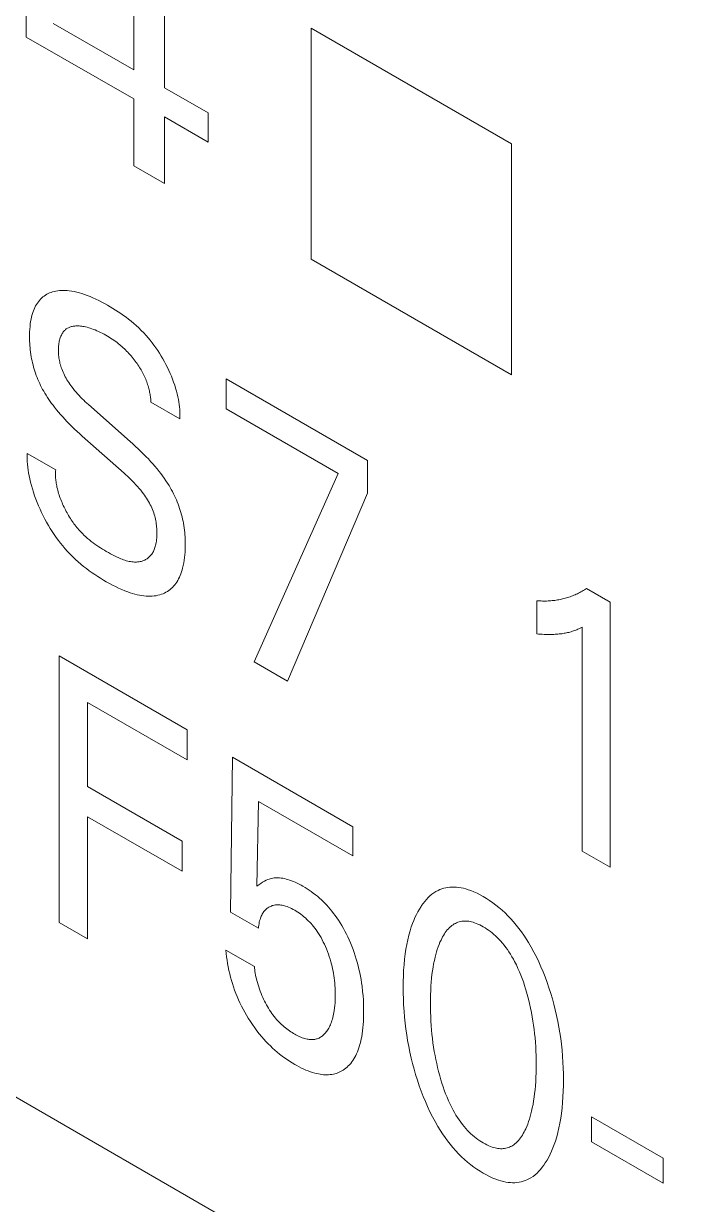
# Model space of a CAD drawing. Header units: inches. Extents: x 67248 to 85686, y -40174 to -31152.
# Drawn here: x 75388.51 to 75391.81, y -37971.62 to -37965.76 of the extents above; entities that cross this region are included whole.
import ezdxf

# ---------------------------------------------------------------- set-up
doc = ezdxf.new("R2010")
doc.units = ezdxf.units.IN
doc.header["$MEASUREMENT"] = 0

# ---------------------------------------------------------------- blocks, each defined once
blk = doc.blocks.new('ET200S')
at = {"lineweight": 0}
for p, q in [((90.3348, -36.8645), (90.3348, -37.6492)), ((90.1927, -37.5672), (90.1927, -36.957)), ((89.6996, -37.4162), (89.6996, -37.2686)), ((89.8236, -37.3541), (90.1927, -37.5672)), ((91.927, -37.9062), (91.0078, -37.3755)), ((91.0078, -37.3755), (91.0078, -38.437)), ((90.1927, -37.7009), (89.6996, -37.4162)), ((90.1927, -38.0073), (90.1927, -37.7009)), ((90.3348, -37.6492), (90.5355, -37.7651)), ((90.5355, -37.8988), (90.3348, -37.7829)), ((90.3348, -37.7829), (90.3348, -38.0893)), ((90.5355, -37.7651), (90.5355, -37.8988)), ((91.927, -38.9677), (91.927, -37.9062)), ((90.3348, -38.0893), (90.1927, -38.0073)), ((91.0078, -38.437), (91.927, -38.9677)), ((90.617, -38.987), (91.2658, -39.3616)), ((90.617, -39.1242), (90.617, -38.987)), ((89.9851, -39.1048), (90.1772, -39.2748)), ((90.4045, -39.1708), (90.2719, -39.0942)), ((91.1311, -39.421), (90.617, -39.1242)), ((90.1488, -39.4198), (89.9567, -39.2499)), ((89.7036, -39.3295), (89.8349, -39.4053)), ((91.2658, -39.3616), (91.2658, -39.5118)), ((90.7462, -40.2864), (91.1311, -39.421)), ((91.2658, -39.5118), (90.8997, -40.3751)), ((92.2724, -39.9498), (92.3807, -40.0123)), ((92.0438, -40.1589), (92.0438, -40.0061)), ((92.3807, -40.0123), (92.3807, -41.2301)), ((92.2528, -41.1562), (92.2528, -40.1277)), ((89.8504, -40.2592), (90.4383, -40.5986)), ((89.8504, -41.4839), (89.8504, -40.2592)), ((90.8997, -40.3751), (90.7462, -40.2864)), ((90.4383, -40.7375), (89.981, -40.4734)), ((89.981, -40.4734), (89.981, -40.8597)), ((90.4383, -40.5986), (90.4383, -40.7375)), ((90.6379, -41.4368), (90.646, -40.7254)), ((90.646, -40.7254), (91.1988, -41.0445)), ((89.981, -40.8597), (90.4147, -41.11)), ((90.7658, -40.9282), (90.7584, -41.318)), ((91.1988, -41.1782), (90.7658, -40.9282)), ((90.4147, -41.2489), (89.981, -40.9986)), ((89.981, -40.9986), (89.981, -41.5593)), ((87.5343, -41.0647), (97.4339, -46.7801)), ((91.1988, -41.0445), (91.1988, -41.1782)), ((90.4147, -41.11), (90.4147, -41.2489)), ((92.3807, -41.2301), (92.2528, -41.1562)), ((90.7658, -41.5107), (90.6379, -41.4368)), ((89.981, -41.5593), (89.8504, -41.4839)), ((90.6163, -41.611), (90.7469, -41.6864)), ((92.2955, -42.3773), (92.6242, -42.5671)), ((92.2955, -42.4928), (92.2955, -42.3773)), ((92.6242, -42.6826), (92.2955, -42.4928)), ((92.6242, -42.5671), (92.6242, -42.6826))]:
    blk.add_line(p, q, dxfattribs=at)
for points in [[(90.4045, -39.1708), (90.4051, -39.1601), (90.4052, -39.1493), (90.405, -39.1383), (90.4044, -39.1271), (90.4034, -39.1157), (90.402, -39.1043), (90.4003, -39.0927), (90.3983, -39.081), (90.3958, -39.0692), (90.3927, -39.0559), (90.3892, -39.0425), (90.3853, -39.029), (90.381, -39.0155), (90.3763, -39.0019), (90.3713, -38.9884), (90.3659, -38.9749), (90.3602, -38.9615), (90.354, -38.9479), (90.3476, -38.9345), (90.3409, -38.9212), (90.3338, -38.9079), (90.3265, -38.8949), (90.3189, -38.882), (90.311, -38.8693), (90.3029, -38.8568), (90.2945, -38.8445), (90.286, -38.8325), (90.2772, -38.8208), (90.2682, -38.8094), (90.259, -38.7982), (90.2497, -38.7874), (90.2387, -38.7755), (90.2276, -38.764), (90.2163, -38.7529), (90.2049, -38.7423), (90.1933, -38.7321), (90.1815, -38.7222), (90.1697, -38.7128), (90.1577, -38.7037), (90.1457, -38.6949), (90.1337, -38.6865), (90.1215, -38.6783), (90.1094, -38.6705), (90.0973, -38.663), (90.0851, -38.6557), (90.073, -38.6487), (90.0594, -38.6411), (90.0459, -38.6338), (90.0324, -38.6268), (90.019, -38.6203), (90.0056, -38.6141), (89.9923, -38.6084), (89.979, -38.6031), (89.967, -38.5987), (89.9552, -38.5948), (89.9434, -38.5913), (89.9316, -38.5882), (89.92, -38.5856), (89.9085, -38.5835), (89.8971, -38.5819), (89.8879, -38.5809), (89.8789, -38.5804), (89.8699, -38.5802), (89.8611, -38.5803), (89.8525, -38.5809), (89.844, -38.5819), (89.8356, -38.5832), (89.8274, -38.585), (89.8203, -38.587), (89.8133, -38.5893), (89.8065, -38.592), (89.7999, -38.595), (89.7934, -38.5983), (89.7872, -38.6021), (89.7812, -38.6062), (89.7754, -38.6106), (89.7699, -38.6154), (89.7647, -38.6206), (89.7597, -38.6262), (89.755, -38.6321), (89.7506, -38.6384), (89.7464, -38.645), (89.7425, -38.6519), (89.7389, -38.6591), (89.7355, -38.6666), (89.7324, -38.6743), (89.7296, -38.6824), (89.727, -38.6906), (89.7242, -38.7011), (89.7218, -38.7119), (89.7197, -38.7231), (89.718, -38.7345), (89.7167, -38.7461), (89.7157, -38.758), (89.715, -38.7702), (89.7146, -38.7825), (89.7145, -38.795)], [(89.9851, -39.1048), (89.9778, -39.0983), (89.9705, -39.0916), (89.9633, -39.0848), (89.9561, -39.0778), (89.949, -39.0706), (89.942, -39.0632), (89.935, -39.0557), (89.9282, -39.0479), (89.9214, -39.0399), (89.9149, -39.0317), (89.9084, -39.0232), (89.9038, -39.0169), (89.8992, -39.0105), (89.8948, -39.0039), (89.8905, -38.9972), (89.8864, -38.9905), (89.8824, -38.9836), (89.8785, -38.9767), (89.8749, -38.9697), (89.8714, -38.9627), (89.8682, -38.9556), (89.8652, -38.9485), (89.8624, -38.9414), (89.8601, -38.935), (89.858, -38.9285), (89.8561, -38.922), (89.8544, -38.9156), (89.8529, -38.9091), (89.8516, -38.9027), (89.8505, -38.8964), (89.8495, -38.89), (89.8487, -38.8838), (89.848, -38.8776), (89.8476, -38.8714), (89.8472, -38.8653), (89.8471, -38.8594), (89.847, -38.8532), (89.8471, -38.8472), (89.8474, -38.8412), (89.8478, -38.8354), (89.8484, -38.8297), (89.8492, -38.8241), (89.8501, -38.8187), (89.8512, -38.8134), (89.8524, -38.8082), (89.8538, -38.8032), (89.8554, -38.7983), (89.857, -38.794), (89.8587, -38.7899), (89.8606, -38.7859), (89.8626, -38.782), (89.8647, -38.7783), (89.867, -38.7748), (89.8694, -38.7714), (89.8719, -38.7682), (89.8746, -38.7652), (89.8775, -38.7624), (89.8804, -38.7598), (89.8834, -38.7575), (89.8864, -38.7555), (89.8896, -38.7536), (89.8929, -38.7518), (89.8963, -38.7503), (89.8997, -38.7489), (89.9033, -38.7477), (89.9069, -38.7466), (89.9106, -38.7457), (89.9144, -38.745), (89.9183, -38.7443), (89.9221, -38.7439), (89.9273, -38.7435), (89.9325, -38.7433), (89.9378, -38.7433), (89.9431, -38.7436), (89.9485, -38.744), (89.954, -38.7446), (89.9595, -38.7455), (89.9651, -38.7465), (89.9721, -38.748), (89.9792, -38.7498), (89.9864, -38.7518), (89.9936, -38.7541), (90.0008, -38.7566), (90.0081, -38.7593), (90.0154, -38.7622), (90.0236, -38.7657), (90.0318, -38.7694), (90.04, -38.7733), (90.0482, -38.7774), (90.0565, -38.7817), (90.0648, -38.7863), (90.073, -38.7911), (90.08, -38.7953), (90.087, -38.7996), (90.0941, -38.8041), (90.101, -38.8088), (90.108, -38.8137), (90.115, -38.8189), (90.1219, -38.8242), (90.1308, -38.8314), (90.1397, -38.8391)], [(89.7145, -38.795), (89.7145, -38.8046), (89.7148, -38.8143), (89.7153, -38.8242), (89.7159, -38.8341), (89.7167, -38.8441), (89.7178, -38.8541), (89.719, -38.8643), (89.7205, -38.8746), (89.7223, -38.8849), (89.724, -38.8943), (89.726, -38.9037), (89.7282, -38.9132), (89.7306, -38.9228), (89.7332, -38.9323), (89.736, -38.9419), (89.739, -38.9515), (89.7422, -38.9612), (89.7457, -38.9708), (89.7493, -38.9801), (89.753, -38.9893), (89.757, -38.9986), (89.7612, -39.0077), (89.7655, -39.0169), (89.7701, -39.0259), (89.7748, -39.0349), (89.7797, -39.0438), (89.7848, -39.0526), (89.7906, -39.0622), (89.7967, -39.0717), (89.8029, -39.081), (89.8093, -39.0902), (89.8158, -39.0992), (89.8224, -39.1081), (89.8292, -39.1169), (89.8384, -39.1284), (89.8477, -39.1397), (89.8572, -39.1508), (89.8669, -39.1616), (89.8766, -39.1722), (89.8864, -39.1826), (89.8979, -39.1944), (89.9095, -39.206), (89.9212, -39.2173), (89.9329, -39.2284), (89.9448, -39.2392), (89.9567, -39.2499)], [(90.1397, -38.8391), (90.145, -38.8438), (90.1502, -38.8487), (90.1554, -38.8538), (90.1605, -38.8589), (90.1656, -38.8642), (90.1707, -38.8696), (90.1757, -38.8752), (90.1807, -38.8809), (90.1855, -38.8867), (90.1903, -38.8927), (90.1951, -38.8987), (90.1997, -38.9048), (90.2043, -38.9111), (90.2082, -38.9167), (90.2121, -38.9224), (90.2159, -38.9282), (90.2196, -38.934), (90.2233, -38.94), (90.2268, -38.9459), (90.2302, -38.952), (90.2335, -38.958), (90.2367, -38.9642), (90.2397, -38.9703), (90.2426, -38.9764), (90.2453, -38.9824), (90.2479, -38.9885), (90.2503, -38.9946), (90.2526, -39.0008), (90.2548, -39.0069), (90.2569, -39.013), (90.2588, -39.0192), (90.2606, -39.0253), (90.2623, -39.0314), (90.2637, -39.0368), (90.265, -39.0422), (90.2661, -39.0476), (90.2672, -39.053), (90.2682, -39.0583), (90.269, -39.0636), (90.2698, -39.0688), (90.2704, -39.074), (90.2709, -39.0791), (90.2714, -39.0842), (90.2717, -39.0893), (90.2719, -39.0942)], [(90.4296, -39.7425), (90.4294, -39.7326), (90.4291, -39.7226), (90.4286, -39.7125), (90.4279, -39.7024), (90.4271, -39.6921), (90.426, -39.6818), (90.4247, -39.6713), (90.4231, -39.6608), (90.4213, -39.6502), (90.4194, -39.6405), (90.4173, -39.6308), (90.415, -39.621), (90.4125, -39.6112), (90.4098, -39.6013), (90.4068, -39.5915), (90.4036, -39.5816), (90.4001, -39.5717), (90.3965, -39.5618), (90.3927, -39.5522), (90.3887, -39.5426), (90.3845, -39.5331), (90.3801, -39.5236), (90.3754, -39.5142), (90.3706, -39.5048), (90.3656, -39.4956), (90.3605, -39.4864), (90.3551, -39.4773), (90.3481, -39.4659), (90.3408, -39.4547), (90.3332, -39.4437), (90.3255, -39.4328), (90.3176, -39.4222), (90.3095, -39.4117), (90.3, -39.3999), (90.2903, -39.3883), (90.2804, -39.3769), (90.2705, -39.3658), (90.2604, -39.3549), (90.2502, -39.3442), (90.2382, -39.3321), (90.2262, -39.3201), (90.214, -39.3085), (90.2018, -39.297), (90.1895, -39.2858), (90.1772, -39.2748)], [(89.7036, -39.3295), (89.7033, -39.3416), (89.7035, -39.354), (89.704, -39.3666), (89.7049, -39.3794), (89.7063, -39.3924), (89.708, -39.4056), (89.7101, -39.4189), (89.7126, -39.4324), (89.7154, -39.4459), (89.719, -39.4613), (89.7231, -39.4768), (89.7276, -39.4924), (89.7325, -39.508), (89.7378, -39.5236), (89.7435, -39.5393), (89.7496, -39.5549), (89.756, -39.5705), (89.7627, -39.5857), (89.7698, -39.6008), (89.7771, -39.6159), (89.7848, -39.6308), (89.7928, -39.6455), (89.8012, -39.66), (89.8097, -39.6744), (89.8186, -39.6885), (89.8278, -39.7023), (89.8372, -39.7159), (89.8468, -39.7291), (89.8567, -39.742), (89.8668, -39.7546), (89.8771, -39.7668), (89.8888, -39.7798), (89.9006, -39.7924), (89.9127, -39.8045), (89.925, -39.8161), (89.9375, -39.8274), (89.9501, -39.8381), (89.9628, -39.8485), (89.9756, -39.8585), (89.9886, -39.8681), (90.0016, -39.8774), (90.0146, -39.8863), (90.0277, -39.8948), (90.0408, -39.903), (90.0539, -39.9109), (90.0669, -39.9185), (90.0812, -39.9265), (90.0954, -39.9342), (90.1095, -39.9414), (90.1236, -39.9482), (90.1376, -39.9545), (90.1516, -39.9603), (90.1655, -39.9656), (90.1763, -39.9694), (90.1871, -39.9728), (90.1978, -39.9758), (90.2085, -39.9785), (90.219, -39.9807), (90.2295, -39.9826), (90.2398, -39.984), (90.25, -39.9849), (90.2594, -39.9854), (90.2687, -39.9854), (90.2778, -39.985), (90.2867, -39.9842), (90.2955, -39.9829), (90.3041, -39.9812), (90.3125, -39.9791), (90.3206, -39.9765), (90.3276, -39.9738), (90.3344, -39.9708), (90.341, -39.9674), (90.3475, -39.9636), (90.3537, -39.9595), (90.3596, -39.9551), (90.3654, -39.9502), (90.3709, -39.9451), (90.3761, -39.9396), (90.3811, -39.9337), (90.386, -39.9273), (90.3906, -39.9205), (90.3949, -39.9134), (90.3989, -39.906), (90.4026, -39.8983), (90.4061, -39.8903), (90.4093, -39.882), (90.4123, -39.8735), (90.415, -39.8647), (90.4175, -39.8557), (90.4202, -39.8442), (90.4225, -39.8323), (90.4245, -39.8202), (90.4262, -39.8078), (90.4275, -39.7952), (90.4285, -39.7823), (90.4291, -39.7692), (90.4295, -39.756), (90.4296, -39.7425)], [(89.9646, -39.7049), (89.9586, -39.699), (89.9526, -39.6929), (89.9468, -39.6867), (89.941, -39.6803), (89.9364, -39.6749), (89.9318, -39.6694), (89.9273, -39.6638), (89.9229, -39.6581), (89.9186, -39.6522), (89.9143, -39.6463), (89.9101, -39.6402), (89.9059, -39.6341), (89.9019, -39.6279), (89.8979, -39.6216), (89.8941, -39.6152), (89.8903, -39.6088), (89.8866, -39.6023), (89.883, -39.5957), (89.8795, -39.5891), (89.8761, -39.5825), (89.8728, -39.5758), (89.8697, -39.569), (89.8666, -39.5622), (89.8637, -39.5555), (89.8607, -39.5483), (89.8579, -39.5412), (89.8552, -39.5341), (89.8527, -39.527), (89.8503, -39.5198), (89.8481, -39.5127), (89.846, -39.5056), (89.844, -39.4985), (89.8422, -39.4915), (89.8406, -39.4844), (89.8392, -39.4775), (89.8381, -39.4716), (89.8371, -39.4658), (89.8362, -39.46), (89.8355, -39.4542), (89.8349, -39.4486), (89.8344, -39.4429), (89.834, -39.4373), (89.8338, -39.4318), (89.8338, -39.4264), (89.8338, -39.421), (89.834, -39.4157), (89.8344, -39.4104), (89.8349, -39.4053)], [(90.1488, -39.4198), (90.1567, -39.4269), (90.1646, -39.4341), (90.1724, -39.4415), (90.1802, -39.4491), (90.1879, -39.4568), (90.1956, -39.4648), (90.2031, -39.4729), (90.2106, -39.4813), (90.2179, -39.4899), (90.2251, -39.4987), (90.2322, -39.5078), (90.2372, -39.5146), (90.2422, -39.5214), (90.247, -39.5284), (90.2517, -39.5355), (90.2562, -39.5427), (90.2606, -39.55), (90.2647, -39.5574), (90.2687, -39.5648), (90.2725, -39.5723), (90.276, -39.5798), (90.2793, -39.5873), (90.2823, -39.5949), (90.2849, -39.6022), (90.2873, -39.6095), (90.2894, -39.6168), (90.2912, -39.624), (90.2929, -39.6313), (90.2943, -39.6385), (90.2955, -39.6457), (90.2966, -39.6529), (90.2974, -39.66), (90.2981, -39.6671), (90.2986, -39.6741), (90.299, -39.681), (90.2992, -39.6887), (90.2993, -39.6963), (90.2992, -39.7038), (90.2989, -39.7112), (90.2984, -39.7184), (90.2977, -39.7255), (90.2968, -39.7325), (90.2957, -39.7392), (90.2944, -39.7458), (90.2932, -39.7511), (90.2919, -39.7562), (90.2904, -39.7612), (90.2888, -39.7661), (90.287, -39.7707), (90.2851, -39.7753), (90.283, -39.7796), (90.2808, -39.7838), (90.2784, -39.7879), (90.2759, -39.7917), (90.2732, -39.7954), (90.2704, -39.7988), (90.2675, -39.802), (90.2644, -39.805), (90.2612, -39.8078), (90.2579, -39.8105), (90.2544, -39.8129), (90.2508, -39.8152), (90.2471, -39.8173), (90.2433, -39.8192), (90.2394, -39.821), (90.2354, -39.8225), (90.2313, -39.8239), (90.2271, -39.8251), (90.2229, -39.8261), (90.2185, -39.8269), (90.2141, -39.8275), (90.2096, -39.828), (90.2051, -39.8282), (90.2005, -39.8283), (90.1958, -39.8282), (90.1899, -39.8279), (90.1838, -39.8272), (90.1777, -39.8263), (90.1715, -39.8251), (90.1652, -39.8237), (90.1589, -39.822), (90.1526, -39.8201), (90.1462, -39.818), (90.1397, -39.8157), (90.1333, -39.8132), (90.1239, -39.8093), (90.1145, -39.805), (90.1051, -39.8004), (90.0956, -39.7956), (90.0861, -39.7905), (90.0765, -39.7852), (90.0669, -39.7797), (90.0582, -39.7745), (90.0494, -39.7692), (90.0407, -39.7637), (90.032, -39.7581), (90.0233, -39.7522), (90.0147, -39.7462), (90.0061, -39.7399), (89.9976, -39.7335), (89.9892, -39.7267), (89.9809, -39.7197), (89.9727, -39.7124), (89.9646, -39.7049)], [(92.2724, -39.9498), (92.2674, -39.9531), (92.2623, -39.9563), (92.2571, -39.9594), (92.2519, -39.9625), (92.2466, -39.9654), (92.2413, -39.9682), (92.2359, -39.971), (92.2305, -39.9737), (92.225, -39.9762), (92.2195, -39.9787), (92.2139, -39.9811), (92.2082, -39.9833), (92.2025, -39.9855), (92.1969, -39.9875), (92.1913, -39.9894), (92.1856, -39.9913), (92.1799, -39.993), (92.1741, -39.9947), (92.1683, -39.9962), (92.1624, -39.9976), (92.1565, -39.999), (92.1506, -40.0003), (92.1446, -40.0014), (92.1385, -40.0025), (92.1324, -40.0034), (92.1263, -40.0043), (92.1202, -40.005), (92.114, -40.0057), (92.1078, -40.0062), (92.1016, -40.0067), (92.0953, -40.007), (92.089, -40.0073), (92.0827, -40.0074), (92.0763, -40.0075), (92.0698, -40.0074), (92.0634, -40.0072), (92.0569, -40.007), (92.0503, -40.0066), (92.0438, -40.0061)], [(92.0438, -40.1589), (92.0522, -40.1595), (92.0607, -40.16), (92.0691, -40.1604), (92.0775, -40.1608), (92.0858, -40.161), (92.0941, -40.1612), (92.1024, -40.1612), (92.1088, -40.1611), (92.1152, -40.161), (92.1216, -40.1608), (92.1279, -40.1604), (92.1342, -40.16), (92.1405, -40.1595), (92.1467, -40.1589), (92.1529, -40.1582), (92.1584, -40.1575), (92.1638, -40.1567), (92.1691, -40.1558), (92.1744, -40.1548), (92.1797, -40.1538), (92.185, -40.1526), (92.1902, -40.1514), (92.1953, -40.15), (92.2013, -40.1483), (92.2073, -40.1465), (92.2131, -40.1445), (92.218, -40.1427), (92.2228, -40.1409), (92.2276, -40.139), (92.2323, -40.137), (92.2392, -40.134), (92.246, -40.1309), (92.2528, -40.1277)], [(91.2442, -41.8016), (91.2414, -41.7775), (91.2392, -41.7621), (91.2367, -41.7465), (91.2339, -41.7308), (91.2307, -41.715), (91.2272, -41.6991), (91.2233, -41.6832), (91.2191, -41.6671), (91.2148, -41.6523), (91.2102, -41.6375), (91.2053, -41.6227), (91.2, -41.6078), (91.1943, -41.593), (91.1883, -41.5782), (91.1819, -41.5634), (91.1758, -41.5503), (91.1695, -41.5372), (91.1629, -41.5243), (91.1559, -41.5115), (91.1487, -41.4989), (91.1412, -41.4865), (91.1334, -41.4742), (91.1253, -41.4622), (91.1181, -41.4522), (91.1107, -41.4423), (91.1031, -41.4327), (91.0954, -41.4233), (91.0875, -41.4142), (91.0795, -41.4053), (91.0713, -41.3967), (91.0631, -41.3884), (91.0547, -41.3804), (91.0455, -41.3721), (91.0363, -41.3641), (91.027, -41.3565), (91.0176, -41.3493), (91.0081, -41.3424), (90.9987, -41.3358), (90.9892, -41.3295), (90.9796, -41.3235), (90.9701, -41.3179), (90.9613, -41.3129), (90.9525, -41.3082), (90.9437, -41.3038), (90.935, -41.2997), (90.9262, -41.2959), (90.9176, -41.2925), (90.9089, -41.2894), (90.901, -41.2869), (90.8932, -41.2847), (90.8854, -41.2828), (90.8777, -41.2813), (90.8701, -41.2801), (90.8626, -41.2794), (90.8552, -41.279), (90.8491, -41.2789), (90.843, -41.2792), (90.8371, -41.2797), (90.8312, -41.2805), (90.8255, -41.2816), (90.8199, -41.283), (90.8144, -41.2846), (90.8091, -41.2866), (90.8012, -41.29), (90.7935, -41.294), (90.785, -41.299), (90.7766, -41.3045), (90.7674, -41.3111), (90.7584, -41.318)], [(92.083, -42.5888), (92.0909, -42.576), (92.0984, -42.5626), (92.1054, -42.5488), (92.112, -42.5345), (92.1182, -42.5197), (92.1239, -42.5046), (92.1292, -42.489), (92.1353, -42.469), (92.1408, -42.4485), (92.1457, -42.4274), (92.15, -42.4059), (92.1538, -42.3839), (92.157, -42.3615), (92.1599, -42.3366), (92.1623, -42.3113), (92.1641, -42.2855), (92.1653, -42.2595), (92.166, -42.2331), (92.1662, -42.2064), (92.166, -42.1798), (92.1652, -42.1529), (92.164, -42.1258), (92.1622, -42.0984), (92.1598, -42.0707), (92.1568, -42.0428), (92.1536, -42.017), (92.1497, -41.991), (92.1454, -41.9648), (92.1404, -41.9385), (92.1348, -41.912), (92.1286, -41.8853), (92.1223, -41.8602), (92.1153, -41.8351), (92.1078, -41.8099), (92.0997, -41.7846), (92.091, -41.7593), (92.0817, -41.7339), (92.0726, -41.711), (92.0631, -41.688), (92.0529, -41.6653), (92.0422, -41.6426), (92.0308, -41.6202), (92.0187, -41.5982), (92.006, -41.5764), (91.9955, -41.5597), (91.9845, -41.5432), (91.9732, -41.5271), (91.9615, -41.5114), (91.9494, -41.4962), (91.9371, -41.4814), (91.9244, -41.4672), (91.9115, -41.4536), (91.8979, -41.4402), (91.8841, -41.4275), (91.87, -41.4155), (91.8559, -41.4042), (91.8416, -41.3935), (91.8272, -41.3835), (91.8127, -41.3741), (91.7982, -41.3654), (91.7837, -41.3574), (91.7693, -41.3501), (91.7549, -41.3435), (91.7407, -41.3377), (91.7293, -41.3336), (91.7181, -41.3301), (91.707, -41.3271), (91.696, -41.3247), (91.6852, -41.323), (91.6748, -41.3218), (91.6647, -41.3213), (91.6546, -41.3213), (91.6448, -41.3219), (91.6352, -41.3231), (91.6258, -41.3248), (91.6167, -41.327), (91.6078, -41.3297), (91.5991, -41.333), (91.5907, -41.3367), (91.5807, -41.342), (91.5711, -41.3481), (91.5619, -41.3548), (91.5531, -41.3621), (91.5447, -41.37), (91.5367, -41.3785), (91.529, -41.3874), (91.5217, -41.3968), (91.5147, -41.4066), (91.5122, -41.4103)], [(90.7658, -41.5107), (90.7665, -41.5036), (90.7673, -41.4966), (90.7684, -41.4898), (90.7697, -41.4831), (90.7712, -41.4766), (90.7729, -41.4703), (90.7749, -41.4642), (90.7766, -41.4595), (90.7785, -41.4548), (90.7806, -41.4504), (90.7828, -41.4461), (90.7851, -41.442), (90.7877, -41.438), (90.7903, -41.4343), (90.7932, -41.4308), (90.7961, -41.4275), (90.7992, -41.4245), (90.8025, -41.4216), (90.8058, -41.419), (90.8093, -41.4165), (90.813, -41.4143), (90.8167, -41.4122), (90.8206, -41.4104), (90.8249, -41.4086), (90.8293, -41.407), (90.8339, -41.4057), (90.8385, -41.4047), (90.8433, -41.4039), (90.8482, -41.4034), (90.8531, -41.4031), (90.8582, -41.4032), (90.8634, -41.4035), (90.8687, -41.4041), (90.874, -41.4049), (90.8794, -41.406), (90.8848, -41.4074), (90.8904, -41.409), (90.8972, -41.4113), (90.9042, -41.414), (90.9111, -41.417), (90.9181, -41.4204), (90.9252, -41.424), (90.9322, -41.4279), (90.9394, -41.4322), (90.9465, -41.4367), (90.9536, -41.4415), (90.9607, -41.4466), (90.9677, -41.452), (90.9747, -41.4576), (90.9816, -41.4636), (90.9885, -41.4699), (90.9947, -41.476), (91.0009, -41.4824), (91.007, -41.489), (91.013, -41.4958), (91.0188, -41.5029), (91.0245, -41.5102), (91.03, -41.5177), (91.0354, -41.5253), (91.0415, -41.5347), (91.0474, -41.5443), (91.053, -41.554), (91.0584, -41.5639), (91.0635, -41.574), (91.0683, -41.5841), (91.0729, -41.5943), (91.0779, -41.606), (91.0826, -41.6177), (91.0869, -41.6294), (91.091, -41.6412), (91.0947, -41.6529), (91.0981, -41.6646), (91.101, -41.6754), (91.1036, -41.6862), (91.106, -41.6969), (91.1082, -41.7075), (91.1101, -41.7181), (91.1118, -41.7286), (91.1132, -41.739), (91.1146, -41.7506), (91.1158, -41.762), (91.1167, -41.7733), (91.1174, -41.7845), (91.1179, -41.7956), (91.1182, -41.8066), (91.1183, -41.8175), (91.1182, -41.8296), (91.1178, -41.8417), (91.1172, -41.8535), (91.1163, -41.8652), (91.1152, -41.8767)], [(91.5122, -41.4103), (91.5047, -41.4224), (91.4975, -41.4348), (91.4908, -41.4478), (91.4844, -41.4612), (91.4785, -41.475), (91.4729, -41.4892), (91.4677, -41.5037), (91.4616, -41.5232), (91.456, -41.5433), (91.451, -41.564), (91.4466, -41.5851), (91.4428, -41.6067), (91.4396, -41.6286), (91.4366, -41.6532), (91.4342, -41.6781), (91.4324, -41.7034), (91.4311, -41.7291), (91.4304, -41.7551), (91.4302, -41.7814), (91.4304, -41.8084), (91.4311, -41.8357), (91.4323, -41.8633), (91.4341, -41.8911), (91.4365, -41.9192), (91.4394, -41.9476), (91.4426, -41.9737), (91.4464, -42), (91.4507, -42.0266), (91.4556, -42.0533), (91.461, -42.0801), (91.4671, -42.1071), (91.4734, -42.1324), (91.4802, -42.1578), (91.4876, -42.1833), (91.4956, -42.2088), (91.5042, -42.2344), (91.5134, -42.26), (91.5224, -42.2835), (91.532, -42.307), (91.5422, -42.3304), (91.553, -42.3536), (91.5645, -42.3765), (91.5766, -42.3992), (91.5895, -42.4216), (91.6, -42.4387), (91.611, -42.4555), (91.6224, -42.4719), (91.6341, -42.4879), (91.6462, -42.5035), (91.6587, -42.5186), (91.6714, -42.5331), (91.6845, -42.547), (91.6981, -42.5606), (91.7119, -42.5734), (91.726, -42.5856), (91.7402, -42.5971), (91.7546, -42.6079), (91.7691, -42.618), (91.7836, -42.6274), (91.7982, -42.6362), (91.8128, -42.6443), (91.8274, -42.6517), (91.8419, -42.6583), (91.8563, -42.6641), (91.8677, -42.6682), (91.8791, -42.6716), (91.8903, -42.6745), (91.9013, -42.6768), (91.9122, -42.6785), (91.9227, -42.6795), (91.933, -42.6799), (91.943, -42.6797), (91.9529, -42.6789), (91.9626, -42.6776), (91.972, -42.6757), (91.9812, -42.6732), (91.9901, -42.6702), (91.9988, -42.6667), (92.0072, -42.6627), (92.0172, -42.657), (92.0268, -42.6506), (92.036, -42.6434), (92.0448, -42.6357), (92.0532, -42.6273), (92.0612, -42.6184), (92.0688, -42.609), (92.0761, -42.5991), (92.083, -42.5888)], [(91.6034, -42.2069), (91.598, -42.1882), (91.593, -42.1696), (91.5884, -42.1511), (91.5841, -42.1327), (91.5802, -42.1143), (91.5767, -42.0961), (91.5731, -42.0763), (91.57, -42.0565), (91.5671, -42.0369), (91.5647, -42.0175), (91.5625, -41.9981), (91.5607, -41.9789), (91.559, -41.9579), (91.5576, -41.9371), (91.5566, -41.9164), (91.5559, -41.8959), (91.5554, -41.8756), (91.5553, -41.8554), (91.5555, -41.8356), (91.5559, -41.8161), (91.5566, -41.7967), (91.5576, -41.7775), (91.559, -41.7585), (91.5607, -41.7398), (91.5626, -41.723), (91.5648, -41.7065), (91.5673, -41.6902), (91.5702, -41.6741), (91.5734, -41.6584), (91.577, -41.643), (91.5801, -41.6311), (91.5834, -41.6195), (91.587, -41.608), (91.5908, -41.5969), (91.5949, -41.586), (91.5993, -41.5753), (91.604, -41.565), (91.6076, -41.5577), (91.6113, -41.5505), (91.6152, -41.5436), (91.6193, -41.5369), (91.6236, -41.5304), (91.6281, -41.5242), (91.6329, -41.5183), (91.6378, -41.5127), (91.643, -41.5074), (91.6485, -41.5025), (91.6542, -41.4979), (91.6592, -41.4944), (91.6644, -41.4912), (91.6698, -41.4883), (91.6753, -41.4857), (91.6811, -41.4834), (91.687, -41.4815), (91.693, -41.4799), (91.6993, -41.4788), (91.7057, -41.478), (91.7122, -41.4777), (91.7189, -41.4777), (91.7251, -41.4782), (91.7314, -41.479), (91.7378, -41.4801), (91.7443, -41.4816), (91.7509, -41.4834), (91.7575, -41.4855), (91.7655, -41.4884), (91.7736, -41.4918), (91.7818, -41.4956), (91.79, -41.4998), (91.7982, -41.5043), (91.8064, -41.5092), (91.8146, -41.5145), (91.8228, -41.5202), (91.8309, -41.5261), (91.8389, -41.5325), (91.8469, -41.5392), (91.8547, -41.5462), (91.8624, -41.5536), (91.87, -41.5613), (91.8775, -41.5693), (91.8856, -41.5787), (91.8936, -41.5884), (91.9013, -41.5985), (91.9087, -41.6089), (91.916, -41.6196), (91.9229, -41.6305), (91.9296, -41.6416), (91.9361, -41.6529), (91.9422, -41.6642), (91.95, -41.6796), (91.9573, -41.6951), (91.9641, -41.7106), (91.9705, -41.7263), (91.9765, -41.742), (91.9821, -41.7577), (91.9874, -41.7734), (91.9924, -41.7892), (91.9938, -41.794)], [(90.6163, -41.611), (90.6176, -41.6261), (90.6193, -41.6414), (90.6214, -41.657), (90.6238, -41.6727), (90.6267, -41.6885), (90.63, -41.7045), (90.6337, -41.7206), (90.6375, -41.7354), (90.6416, -41.7503), (90.6461, -41.7652), (90.651, -41.7802), (90.6563, -41.7951), (90.662, -41.81), (90.668, -41.8248), (90.6743, -41.8393), (90.6809, -41.8537), (90.6879, -41.868), (90.6953, -41.8822), (90.7029, -41.8962), (90.7109, -41.9101), (90.7191, -41.9238), (90.7286, -41.9388), (90.7384, -41.9535), (90.7485, -41.9679), (90.759, -41.982), (90.7697, -41.9957), (90.7807, -42.009), (90.7904, -42.0202), (90.8003, -42.031), (90.8103, -42.0414), (90.8205, -42.0516), (90.8308, -42.0614), (90.8412, -42.0708), (90.8517, -42.0798), (90.8631, -42.0891), (90.8745, -42.098), (90.8859, -42.1064), (90.8975, -42.1144), (90.909, -42.1221), (90.9206, -42.1293), (90.9322, -42.1362), (90.9426, -42.1421), (90.9529, -42.1476), (90.9633, -42.1529), (90.9736, -42.1577), (90.9838, -42.1623), (90.9941, -42.1664), (91.0042, -42.1702), (91.0143, -42.1735), (91.0244, -42.1764), (91.0326, -42.1785), (91.0407, -42.1802), (91.0488, -42.1817), (91.0568, -42.1828), (91.0647, -42.1836), (91.0725, -42.184), (91.0802, -42.1842), (91.0877, -42.1839), (91.0951, -42.1834), (91.1024, -42.1824), (91.1096, -42.1811), (91.1165, -42.1795), (91.1234, -42.1774), (91.13, -42.1751), (91.1365, -42.1724), (91.1428, -42.1694), (91.149, -42.1661), (91.1549, -42.1624), (91.1607, -42.1585), (91.1663, -42.1542), (91.1724, -42.149), (91.1782, -42.1435), (91.1838, -42.1376), (91.1892, -42.1314), (91.1943, -42.1248), (91.1991, -42.118), (91.2037, -42.1108), (91.2081, -42.1034), (91.2122, -42.0956), (91.2163, -42.087), (91.2201, -42.0782), (91.2237, -42.069), (91.227, -42.0596), (91.23, -42.0499), (91.2328, -42.04), (91.2353, -42.0299), (91.2376, -42.0196), (91.2397, -42.0091), (91.2419, -41.9956), (91.2438, -41.9818), (91.2454, -41.9677), (91.2467, -41.9535), (91.2476, -41.939), (91.2483, -41.9244), (91.2487, -41.9096), (91.2488, -41.8946), (91.2487, -41.8764), (91.2482, -41.858), (91.2473, -41.8394), (91.246, -41.8206), (91.2442, -41.8016)], [(91.1152, -41.8767), (91.1133, -41.8908), (91.112, -41.8985), (91.1106, -41.9062), (91.109, -41.9137), (91.1073, -41.921), (91.1053, -41.9282), (91.1032, -41.9352), (91.1009, -41.9421), (91.0984, -41.9487), (91.0962, -41.9541), (91.0939, -41.9593), (91.0914, -41.9643), (91.0888, -41.9692), (91.086, -41.974), (91.0831, -41.9786), (91.0801, -41.983), (91.0769, -41.9873), (91.0736, -41.9913), (91.0707, -41.9946), (91.0677, -41.9977), (91.0646, -42.0007), (91.0614, -42.0036), (91.0581, -42.0062), (91.0547, -42.0087), (91.0512, -42.011), (91.0476, -42.0132), (91.0438, -42.0151), (91.0399, -42.0168), (91.036, -42.0183), (91.0321, -42.0195), (91.0281, -42.0205), (91.024, -42.0213), (91.0199, -42.0219), (91.0156, -42.0222), (91.0113, -42.0224), (91.0069, -42.0224), (91.0025, -42.0222), (90.998, -42.0218), (90.9934, -42.0211), (90.9888, -42.0203), (90.9834, -42.0191), (90.9778, -42.0176), (90.9723, -42.0158), (90.9666, -42.0138), (90.961, -42.0116), (90.9553, -42.0092), (90.9496, -42.0065), (90.9438, -42.0036), (90.938, -42.0006), (90.9322, -41.9974), (90.9261, -41.9938), (90.9199, -41.99), (90.9138, -41.986), (90.9077, -41.9818), (90.9015, -41.9775), (90.8955, -41.973), (90.8894, -41.9682), (90.8834, -41.9633), (90.8775, -41.9582), (90.8716, -41.9529), (90.8658, -41.9474), (90.8601, -41.9418), (90.8545, -41.9359), (90.849, -41.9298), (90.8437, -41.9236), (90.838, -41.9166), (90.8324, -41.9093), (90.827, -41.9019), (90.8218, -41.8943), (90.8167, -41.8865), (90.8118, -41.8786), (90.807, -41.8705), (90.8024, -41.8623), (90.798, -41.854), (90.7937, -41.8456), (90.7896, -41.8371), (90.7856, -41.8285), (90.7819, -41.8199), (90.7778, -41.8101), (90.774, -41.8002), (90.7704, -41.7903), (90.767, -41.7804), (90.7639, -41.7706), (90.761, -41.7607), (90.7584, -41.751), (90.7563, -41.7425), (90.7543, -41.7342), (90.7526, -41.7259), (90.751, -41.7177), (90.7497, -41.7096), (90.7486, -41.7017), (90.7476, -41.694), (90.7469, -41.6864)], [(91.9938, -41.794), (91.9999, -41.8151), (92.0055, -41.8361), (92.0106, -41.857), (92.0152, -41.8778), (92.0194, -41.8984), (92.023, -41.918), (92.0262, -41.9374), (92.0291, -41.9568), (92.0316, -41.976), (92.0338, -41.995), (92.0357, -42.014), (92.0374, -42.0347), (92.0387, -42.0553), (92.0398, -42.0756), (92.0405, -42.0959), (92.0409, -42.1159), (92.0411, -42.1358), (92.0409, -42.1559), (92.0405, -42.1757), (92.0398, -42.1954), (92.0388, -42.2149), (92.0374, -42.2342), (92.0357, -42.2532), (92.0339, -42.2703), (92.0317, -42.2871), (92.0292, -42.3037), (92.0264, -42.3201), (92.0233, -42.3361), (92.0197, -42.3519), (92.0167, -42.364), (92.0134, -42.3759), (92.0099, -42.3876), (92.0061, -42.3991), (92.002, -42.4103), (91.9977, -42.4212), (91.993, -42.4319), (91.9895, -42.4394), (91.9858, -42.4468), (91.9819, -42.454), (91.9778, -42.461), (91.9735, -42.4677), (91.969, -42.4742), (91.9642, -42.4804), (91.9593, -42.4862), (91.954, -42.4918), (91.9486, -42.4969), (91.9428, -42.5017), (91.9382, -42.5051), (91.9335, -42.5083), (91.9286, -42.5112), (91.9235, -42.5138), (91.9183, -42.5161), (91.913, -42.5182), (91.9075, -42.5199), (91.9018, -42.5213), (91.896, -42.5224), (91.8901, -42.5232), (91.8841, -42.5235), (91.8779, -42.5235), (91.8717, -42.5232), (91.8653, -42.5225), (91.8589, -42.5214), (91.8524, -42.52), (91.8458, -42.5182), (91.8391, -42.5161), (91.8311, -42.5132), (91.8229, -42.5099), (91.8147, -42.5061), (91.8065, -42.5019), (91.7982, -42.4973), (91.7899, -42.4924), (91.7817, -42.487), (91.7735, -42.4813), (91.7653, -42.4753), (91.7572, -42.4688), (91.7493, -42.4621), (91.7414, -42.455), (91.7336, -42.4475), (91.726, -42.4397), (91.7185, -42.4315), (91.7103, -42.422), (91.7023, -42.412), (91.6946, -42.4017), (91.6871, -42.3911), (91.6798, -42.3802), (91.6728, -42.3691), (91.6661, -42.3578), (91.6597, -42.3463), (91.6536, -42.3347), (91.6457, -42.319), (91.6384, -42.3031), (91.6316, -42.2872), (91.6251, -42.2712), (91.6191, -42.2551), (91.6135, -42.239), (91.6083, -42.2229), (91.6034, -42.2069)]]:
    blk.add_lwpolyline(points, dxfattribs=at)

msp = doc.modelspace()

# ---------------------------------------------------------------- block references
at = {"xscale": 1.08, "yscale": 1.08, "zscale": 1.08}
msp.add_blockref('ET200S', (75291.6483, -37925.4172, 0.3325), dxfattribs=at)

doc.saveas('drawing.dxf')
